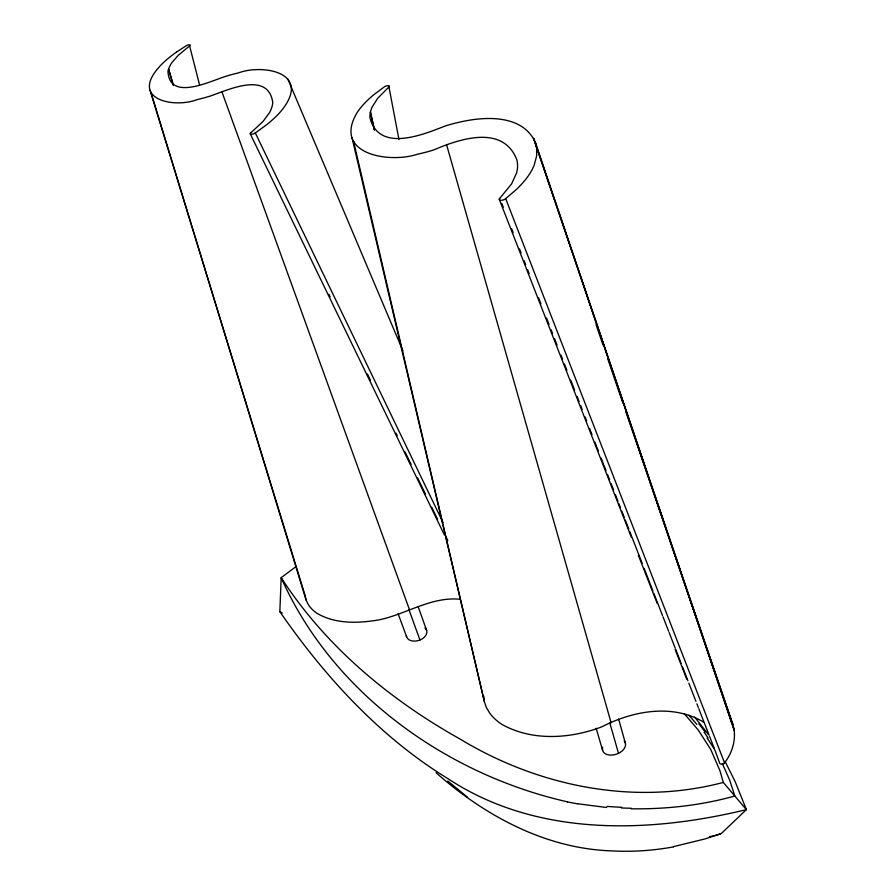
<?xml version="1.0" encoding="UTF-8"?>
<svg xmlns="http://www.w3.org/2000/svg" width="896" height="896" viewBox="0 0 896 896"><rect width="100%" height="100%" fill="white"/><g stroke="black" fill="none" stroke-linecap="round" stroke-linejoin="round"><path stroke-width="1.34" d="M725.099 761.466L735.101 781.502L746.379 809.626C648.01 833.504 536.693 836.763 448.784 779.206C380.386 737.419 325.181 677.163 279.843 611.688L281.176 577.651L295.758 566.81M714.829 749.93L719.365 762.216A2.677 1.949 -10.1 0 0 722.49 764.098A3.08 2.24 -10.1 0 0 724.248 763.224C734.138 750.882 738.517 731.909 729.702 717.808M499.789 198.33L511.594 183.882L516.645 172.85A129.786 54.488 -17.6 0 0 516.936 160.104C503.462 124.186 459.682 138.768 433.81 149.912A66.136 25.816 -17 0 1 417.469 154.202C390.656 163.386 333.077 155.053 356.384 113.814A123.133 47.174 -16.3 0 1 374.248 94.371L384.552 86.699A3.058 1.12 -17.4 0 1 388.45 85.669A3.058 1.12 -17.4 0 1 388.976 87.046L398.955 139.462M673.389 846.664L705.242 838.869L721.347 833.493L746.379 809.626L723.296 782.443L720.003 770.862L710.741 749.437L698.152 729.893L684.298 713.731M388.853 87.046L377.642 98.347L372.03 107.229A118.776 45.102 -16.1 0 0 369.947 117.858C379.064 152.79 422.587 134.848 445.043 126.056A69.126 28.146 -16.6 0 1 461.059 121.822C486.304 116.166 523.186 114.688 535.517 142.834L734.205 730.128L533.568 138.264L733.443 726.309L625.923 411.947M499.643 198.318A3.651 1.59 -16 0 0 500.539 200.234A3.651 1.59 -16 0 0 505.198 199.035L516.645 189.246A132.709 55.25 -17.3 0 0 534.173 165.222L536.626 155.994L536.659 148.221L535.517 142.834M250.88 132.798L263.2 121.262L269.595 112.504A109.995 38.83 -20 0 0 272.765 102.458C268.296 71.165 228.816 89.555 210.862 95.861A56.482 18.861 -19.2 0 1 197.21 99.568C174.742 108.416 130.626 99.949 158.155 68.186A105.078 34.686 -18.7 0 1 176.467 52.102M254.878 133.246L265.832 125.373A112.493 39.502 -19.8 0 0 284.805 106.176C308.672 71.355 261.318 64.266 238.358 72.934A58.598 20.317 -19.2 0 0 224.93 76.597C209.25 81.603 169.254 101.382 167.966 71.232A101.382 33.264 -18.6 0 1 171.909 62.597L178.27 55.294L189.605 45.909L199.517 84.694M176.467 52.102L186.29 45.696A2.632 0.829 -19.3 0 1 189.594 44.789A2.632 0.829 -19.3 0 1 189.694 45.909M703.864 722.254C672.358 703.315 632.598 710.942 601.574 726.925C570.226 738.808 532.47 741.294 502.365 724.662A78.456 52.886 -16.4 0 1 489.507 712.813L486.282 707.336L484.411 701.848L353.506 141.109M460.219 599.278C430.92 596.322 406.034 614.51 378.325 619.987C358.266 623.347 335.944 624.098 317.733 613.76A69.373 41.238 -20.7 0 1 308.19 604.386L306.074 599.984L151.054 92.781M723.296 782.443C633.942 805.952 538.25 786.408 460.074 739.054C389.469 699.552 325.282 646.094 281.176 577.651C332.237 693.011 446.331 774.491 567.437 801.83M631.064 808.797C665.997 809.312 701.131 805.414 734.821 796.018L729.781 780.405L722.378 763.65M606.659 807.509L577.618 803.746M279.843 611.688L282.296 613.021M436.061 772.733C484.803 815.752 545.485 848.658 611.666 850.898A380.173 304.416 -70.6 0 0 673.389 846.922M467.477 797.216L447.776 781.021M688.856 715.198L696.83 724.382M694.635 717.058L708.277 734.35M707.134 737.979L714.403 749.168M250.298 133.907L444.371 534.89M255.326 132.978L443.005 522.502M328.933 294.291L330.142 296.789M367.45 374.024L370.451 380.251M396.032 433.227L397.242 435.725M405.082 451.965L411.085 464.397M417.648 477.982L425.331 493.898M431.76 507.237L437.562 519.254M446.13 537.006L447.821 540.512M287.896 79.184L402.92 350.818M501.782 203.426L503.283 207.256M511.694 228.805L513.15 232.568M519.579 249.021L521.102 252.918M524.149 260.725L525.661 264.622M527.666 269.741L529.155 273.571M538.53 297.595L540.971 303.845M546.482 317.979L549.035 324.498M551.062 329.717L552.563 333.547M554.557 338.666L557.054 345.072M561.008 355.208L562.486 358.982M564.446 364L566.888 370.283M570.741 380.15L574.594 390.018M577.102 396.469L579.118 401.643M580.63 405.518L582.142 409.394M499.318 199.472L624.613 519.994M624.837 520.565L631.411 537.41M638.411 555.341L657.216 603.49M675.125 649.365L686.75 679.157M505.714 198.71L724.562 762.888M585.11 416.998L586.6 420.806M589.568 428.422L591.998 434.65M594.91 442.131L596.366 445.861M596.859 447.115L598.293 450.789M601.149 458.125L603.534 464.251M604.016 465.472L606.021 470.624M607.533 474.499L609.538 479.651M611.05 483.515L613.525 489.854M615.496 494.917L617.96 501.245M618.934 503.742L620.39 507.472M621.846 511.213L624.277 517.429M625.262 519.96L628.757 528.942M629.754 531.507L631.254 535.349M631.758 536.626L642.163 563.326M644.134 568.389L650.003 583.453M650.485 584.707L652.904 590.912M653.878 593.398L656.298 599.603M656.779 600.846L662.514 615.563M662.995 616.795L668.651 631.322M669.122 632.531L675.158 648.032M675.662 649.309L681.106 663.286M682.562 667.038L687.893 680.725M688.845 683.178L695.946 701.389M696.875 703.797L698.275 707.392M698.779 708.68L703.763 721.504M704.256 722.747L709.128 735.28M709.61 736.501L714.37 748.731M398.104 613.704L406.65 636.899M221.939 91.907L409.528 609.862M408.878 609.459L419.955 640.035M418.163 606.67L426.619 630.325M596.064 324.71L602.974 344.926M607.824 359.072L622.91 403.189M150.046 90.238L305.099 595.538M596.142 728.224L602.627 750.4M446.734 145.242L611.139 722.837M609.862 723.094L618.509 753.39M618.632 719.107L625.33 743.008M351.96 137.446L484.411 701.848M305.346 596.646L306.074 599.984M483.818 696.114L483.874 698.421M424.962 627.984A10.528 7.112 -17.8 0 1 419.899 640.024A10.528 7.112 -17.8 0 1 406.392 635.51M624.176 740.97A11.95 7.818 -19.2 0 1 615.653 754.421A11.95 7.818 -19.2 0 1 602.672 747.219M721.347 833.493A213.741 90.059 49.3 0 1 709.408 836.64M254.856 133.246A3.058 1.12 -19.1 0 1 251.014 134.266A3.058 1.12 -19.1 0 1 250.757 132.787M577.584 803.824A411.958 300.418 -30.4 0 1 567.403 801.909M621.622 807.274A385.694 289.139 -32.9 0 1 607.096 806.389M698.824 723.822A449.691 254.822 -2.2 0 1 705.074 731.987M631.221 808.248A387.531 295.546 -34.5 0 1 621.387 807.957M704.11 732.256A451.494 251.563 -0.1 0 1 708.042 737.778M173.275 85.131L168.582 69.026L173.264 85.142M374.382 129.875L370.429 112.123L374.36 129.886"/></g></svg>
